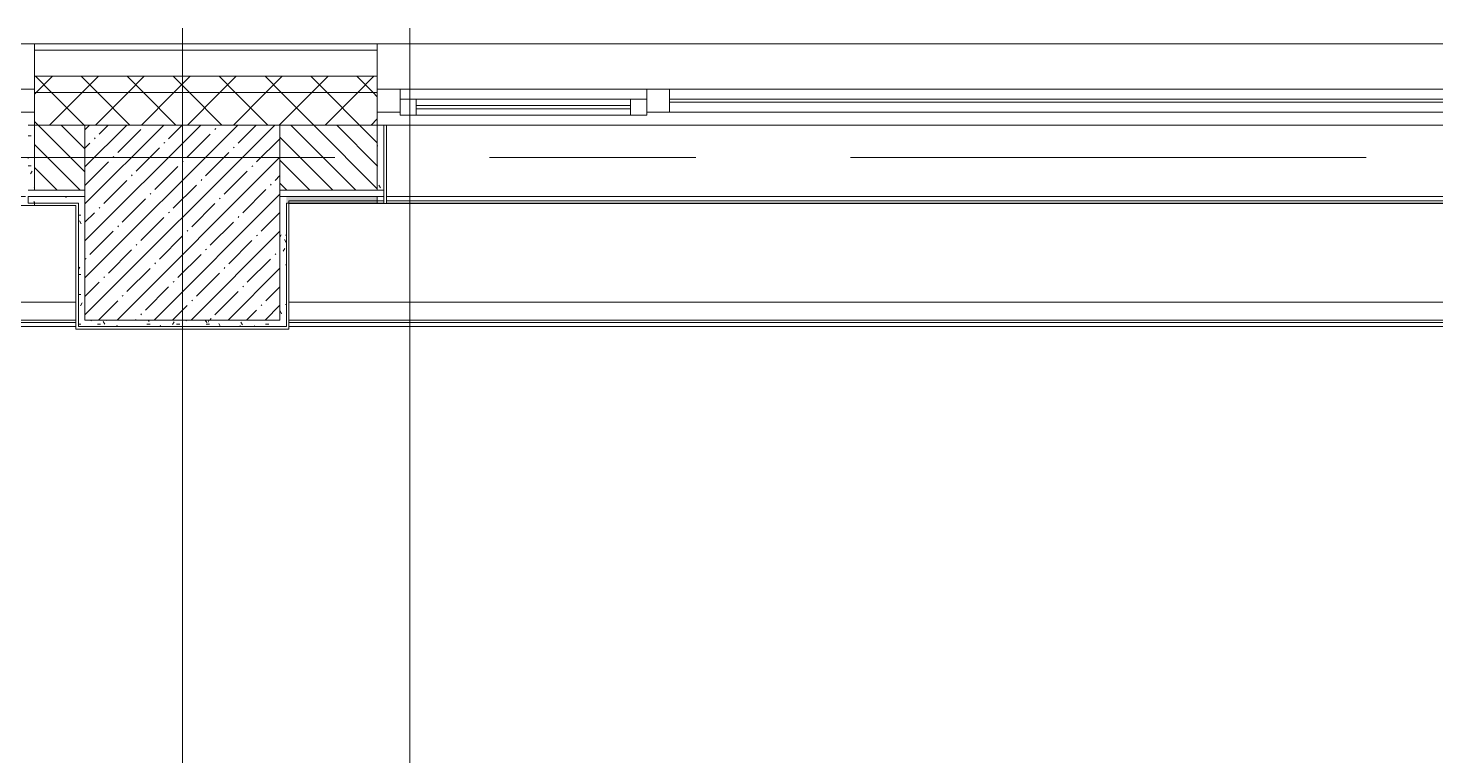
# Model space of a CAD drawing. Header units: millimetres. Extents: x 35881 to 234190, y -8553 to 29063.
# Drawn here: x 59985 to 64319, y 25159 to 27398 of the extents above; entities that cross this region are included whole.
import ezdxf

# ---------------------------------------------------------------- set-up
doc = ezdxf.new("R2010")
doc.units = ezdxf.units.MM
doc.linetypes.add('Осевая', pattern=[3175, 635, -476.25, 1587.5, -476.25])
for name, color, linetype, lineweight in [('A-GLAZ', 7, 'Continuous', 9), ('A-GLAZ-1', 7, 'Continuous', 13), ('A-WALL', 7, 'Continuous', 9), ('I-WALL', 7, 'Continuous', 9), ('S-COLS', 7, 'Continuous', 9), ('Оси', 7, 'Continuous', 9), ('Оси-2', 7, 'Осевая', 9)]:
    doc.layers.add(name, color=color, linetype=linetype, lineweight=lineweight)
doc.layers.add('A-WALL-1', color=7, linetype='Continuous', lineweight=9, true_color=0x3c3c3c)
doc.layers.add('A-WALL-FNSH-1', color=7, linetype='Continuous', lineweight=9, true_color=0x3c3c3c)
pattern_1 = [(45, (0, 0), (-70.71068, 70.71068), []), (135, (0, 0), (-70.71068, -70.71068), [])]
pattern_2 = [(0, (0, 0), (121.92, 30.48), [10.058, -81.382, 10.058, -81.382, -487.68]), (0, (0, 0), (121.92, 30.48), [-182.88, 10.058, -172.822, 10.058, -81.382, -213.36]), (0, (0, 0), (121.92, 30.48), [-457.2, 10.058, -50.902, 10.058, -142.342]), (120, (45.72, 15.24), (-87.356454, 90.345817), [10.058, -81.382, 10.058, -81.382, -487.68]), (120, (45.72, 15.24), (-87.356454, 90.345817), [-182.88, 10.058, -172.822, 10.058, -81.382, -213.36]), (120, (45.72, 15.24), (-87.356454, 90.345817), [-457.2, 10.058, -50.902, 10.058, -142.342]), (240, (60.96, 76.2), (-34.563546, -120.825817), [10.058, -81.382, 10.058, -81.382, -487.68]), (240, (60.96, 76.2), (-34.563546, -120.825817), [-182.88, 10.058, -172.822, 10.058, -81.382, -213.36]), (240, (60.96, 76.2), (-34.563546, -120.825817), [-457.2, 10.058, -50.902, 10.058, -142.342])]

# ---------------------------------------------------------------- blocks, each defined once
blk = doc.blocks.new('120_Окно_СКБ_2Ст - 120_Окно_СКБ_2Ст 2300х2400 _мал створка справа_-19949978-План размещения напольных электротехнических лючков и розеток 1 этажа в осях 12-23')
at = {"layer": 'A-GLAZ'}
for p, q in [((1150, -5), (-1150, -5)), ((-1150, -75), (-1080, -75)), ((-1030, -55), (200, -55)), ((200, -65), (-1030, -65)), ((250, -75), (320, -75)), ((370, -55), (1030, -55)), ((1030, -65), (370, -65)), ((1080, -75), (1150, -75))]:
    blk.add_line(p, q, dxfattribs=at)
at = {"layer": 'A-GLAZ-1'}
for p, q in [((-1150, -75), (-1150, -5)), ((-1150, -5), (-1080, -5)), ((-1080, -5), (-1080, -75)), ((250, -35), (-1080, -35)), ((-1080, -35), (-1080, -85)), ((-1030, -85), (-1030, -35)), ((200, -85), (200, -35)), ((250, -75), (250, -5)), ((250, -5), (320, -5)), ((250, -85), (250, -35)), ((320, -5), (320, -75)), ((1080, -35), (320, -35)), ((320, -35), (320, -85)), ((370, -85), (370, -35)), ((1030, -85), (1030, -35)), ((1080, -75), (1080, -5)), ((1080, -5), (1150, -5)), ((1080, -85), (1080, -35)), ((1150, -5), (1150, -75)), ((-1080, -75), (-1150, -75)), ((-1080, -85), (250, -85)), ((320, -75), (250, -75)), ((320, -85), (1080, -85)), ((1150, -75), (1080, -75))]:
    blk.add_line(p, q, dxfattribs=at)
blk = doc.blocks.new('120_Окно_СКБ_3Ст - 120_Окно_СКБ_3Ст_5100-21641134-План размещения напольных электротехнических лючков и розеток 1 этажа в осях 12-23')
at = {"layer": 'A-GLAZ'}
for p, q in [((2550, -5), (-2550, -5)), ((1650, -35), (-1650, -35)), ((-2550, -75), (-2480, -75)), ((-2430, -55), (-1770, -55)), ((-1770, -65), (-2430, -65)), ((-1720, -75), (1720, -75)), ((1650, -45), (-1650, -45))]:
    blk.add_line(p, q, dxfattribs=at)
at = {"layer": 'A-GLAZ-1'}
for p, q in [((-2550, -75), (-2550, -5)), ((-2550, -5), (-2480, -5)), ((-2480, -5), (-2480, -75)), ((-1720, -35), (-2480, -35)), ((-2480, -35), (-2480, -85)), ((-2430, -85), (-2430, -35)), ((-1770, -85), (-1770, -35)), ((-1720, -75), (-1720, -5)), ((-1720, -5), (-1650, -5)), ((-1720, -85), (-1720, -35)), ((-1650, -5), (-1650, -75)), ((-2480, -75), (-2550, -75)), ((-2480, -85), (-1720, -85)), ((-1650, -75), (-1720, -75))]:
    blk.add_line(p, q, dxfattribs=at)
blk = doc.blocks.new('Зашивка приборов отопления9 - Зашивка приборов отопления-33277916-План размещения напольных электротехнических лючков и розеток 1 этажа в осях 12-23')
at = {"layer": 'A-WALL'}
for p, q in [((53977, 26880), (51733, 26880)), ((51578, 26555), (54132, 26555)), ((54132, 26555), (51578, 26555)), ((51570, 26500), (51570, 26480)), ((51570, 26480), (54132, 26480))]:
    blk.add_line(p, q, dxfattribs=at)
blk = doc.blocks.new('Зашивка приборов отопления10 - Зашивка приборов отопления-33278020-План размещения напольных электротехнических лючков и розеток 1 этажа в осях 12-23')
at = {"layer": 'A-WALL'}
for p, q in [((51870, 26880), (51850, 26880)), ((56922, 26880), (51878, 26880)), ((51578, 26555), (56922, 26555)), ((56922, 26555), (51578, 26555)), ((51578, 26480), (56922, 26480))]:
    blk.add_line(p, q, dxfattribs=at)

msp = doc.modelspace()

# ---------------------------------------------------------------- hatches: boundary and pattern name
at = {"layer": 'A-WALL'}
h = msp.add_hatch(dxfattribs=at)
h.set_pattern_fill('FP_17', color=256, style=0, pattern_type=2)
h.set_pattern_definition(pattern_1)
h.paths.add_polyline_path([(84490.7, 27200), (84490.7, 27250), (80350, 27250), (80350, 27200)])
h.paths.add_polyline_path([(77250, 27200), (77250, 27250), (76350, 27250), (76350, 27200)])
h.paths.add_polyline_path([(74250, 27200), (74250, 27250), (72910, 27250), (72910, 27200), (73176.6, 27200)])
h.paths.add_polyline_path([(70810, 27200), (70810, 27250), (68210, 27250), (68210, 27200)])
h.paths.add_polyline_path([(67110, 27200), (67110, 27250), (66160, 27250), (66160, 27200)])
h.paths.add_polyline_path([(61060, 27200), (61060, 27250), (60005, 27250), (60005, 27200)])
h.paths.add_polyline_path([(57705, 27200), (57705, 27250), (56860, 27250), (56860, 27200)])
h.paths.add_polyline_path([(53860, 27200), (54760, 27200), (54760, 27250), (53860, 27250)])
h.paths.add_polyline_path([(51760, 27200), (51760, 27250), (50860, 27250), (50860, 27200)])
h.paths.add_polyline_path([(48760, 27200), (48760, 27250), (47660, 27250), (47660, 27200)])
h.paths.add_polyline_path([(44560, 27200), (44560, 27250), (42160, 27250), (42160, 27200), (44081, 27200)])
h = msp.add_hatch(dxfattribs=at)
h.set_pattern_fill('FP_17', color=256, style=0, pattern_type=2)
h.set_pattern_definition(pattern_1)
h.paths.add_polyline_path([(84490.7, 27100), (84490.7, 27200), (80350, 27200), (80350, 27100), (80650, 27100)])
h.paths.add_polyline_path([(77250, 27100), (77250, 27200), (76350, 27200), (76350, 27100), (76750, 27100)])
h.paths.add_polyline_path([(74250, 27100), (74250, 27200), (72910, 27200), (72910, 27100), (74040, 27100)])
h.paths.add_polyline_path([(70810, 27100), (70810, 27200), (68210, 27200), (68210, 27100), (70310, 27100)])
h.paths.add_polyline_path([(66760, 27100), (67110, 27100), (67110, 27200), (66160, 27200), (66160, 27100)])
h.paths.add_polyline_path([(61060, 27100), (61060, 27200), (60005, 27200), (60005, 27100), (60760, 27100)])
h.paths.add_polyline_path([(57705, 27100), (57705, 27200), (56860, 27200), (56860, 27100)])
h.paths.add_polyline_path([(54760, 27100), (54760, 27200), (53860, 27200), (53860, 27100), (54160, 27100)])
h.paths.add_polyline_path([(51760, 27100), (51760, 27200), (50860, 27200), (50860, 27100)])
h.paths.add_polyline_path([(48760, 27100), (48760, 27200), (47660, 27200), (47660, 27100), (48160, 27100)])
h.paths.add_polyline_path([(44560, 27100), (44560, 27200), (42160, 27200), (42160, 27100), (44081, 27100)])
h = msp.add_hatch(dxfattribs=at)
h.set_pattern_fill('FP_21', color=256, style=0, pattern_type=2)
h.set_pattern_definition([(135, (0, 0), (-35.35534, -35.35534), [])])
h.paths.add_polyline_path([(80450.5, 26900), (80650, 26900), (80650, 27100), (80350, 27100), (80350, 26900)])
h.paths.add_polyline_path([(76750, 26900), (76750, 27100), (76350, 27100), (76350, 26900)])
h.paths.add_polyline_path([(73540, 26900), (73540, 27100), (72910, 27100), (72910, 26900), (73176.6, 26900)])
h.paths.add_polyline_path([(74040, 26900), (74250, 26900), (74250, 27100), (74040, 27100), (74040, 27013.1)])
h.paths.add_polyline_path([(70267, 26900), (70310, 26900), (70310, 27100), (68206, 27100), (68206, 26900), (69539.7, 26900)])
h.paths.add_polyline_path([(67060, 26900), (67060, 27100), (66760, 27100), (66760, 26900)])
h.paths.add_polyline_path([(61060, 26900), (61060, 27100), (60760, 27100), (60760, 26900), (60811, 26900)])
h.paths.add_polyline_path([(60160, 26900), (60160, 27100), (60005, 27100), (60005, 26900), (60083.6, 26900)])
h.paths.add_polyline_path([(57550, 26900), (57705, 26900), (57705, 27100), (56860, 27100), (56860, 26900), (57537.7, 26900)])
h.paths.add_polyline_path([(53900.7, 26900), (54160, 26900), (54160, 27100), (53860, 27100), (53860, 26900)])
h.paths.add_polyline_path([(51354.9, 26900), (51760, 26900), (51760, 27100), (50860, 27100), (50860, 26900), (50991.2, 26900)])
h.paths.add_polyline_path([(47717.9, 26900), (48160, 26900), (48160, 27100), (47660, 27100), (47660, 26900)])
h.paths.add_polyline_path([(44560, 26900), (44560, 27100), (42760, 27100), (42760, 26900), (44081, 26900)])
at = {"layer": 'I-WALL'}
h = msp.add_hatch(dxfattribs=at)
h.set_pattern_fill('FP_58', color=256, style=0, pattern_type=2)
h.set_pattern_definition(pattern_2)
h.paths.add_polyline_path([(60005, 26900), (60005, 27100), (59985, 27100), (59985, 26900)])
h = msp.add_hatch(dxfattribs=at)
h.set_pattern_fill('FP_58', color=256, style=0, pattern_type=2)
h.set_pattern_definition(pattern_2)
h.paths.add_polyline_path([(61080, 26900), (61080, 27100), (61060, 27100), (61060, 26900)])
h = msp.add_hatch(dxfattribs=at)
h.set_pattern_fill('FP_58', color=256, style=0, pattern_type=2)
h.set_pattern_definition(pattern_2)
h.paths.add_polyline_path([(60160, 26860), (60160, 26880), (59985, 26880), (59985, 26860), (60140, 26860)])
h.paths.add_polyline_path([(57725, 26860), (57725, 26880), (57550, 26880), (57550, 26860), (57578, 26860)])
h = msp.add_hatch(dxfattribs=at)
h.set_pattern_fill('FP_58', color=256, style=0, pattern_type=2)
h.set_pattern_definition(pattern_2)
h.paths.add_polyline_path([(60780, 26500), (60780, 26880), (60760, 26880), (60760, 26500)])
h = msp.add_hatch(dxfattribs=at)
h.set_pattern_fill('FP_58', color=256, style=0, pattern_type=2)
h.set_pattern_definition(pattern_2)
h.paths.add_polyline_path([(66160, 26860), (66160, 26880), (66140, 26880), (66140, 26860)])
h.paths.add_polyline_path([(60780, 26860), (61060, 26860), (61060, 26880), (60780, 26880)])
h = msp.add_hatch(dxfattribs=at)
h.set_pattern_fill('FP_58', color=256, style=0, pattern_type=2)
h.set_pattern_definition(pattern_2)
h.paths.add_polyline_path([(60140, 26480), (60160, 26480), (60160, 26860), (60140, 26860), (60140, 26852)])
h = msp.add_hatch(dxfattribs=at)
h.set_pattern_fill('FP_58', color=256, style=0, pattern_type=2)
h.set_pattern_definition(pattern_2)
h.paths.add_polyline_path([(60780, 26480), (60780, 26500), (60160, 26500), (60160, 26480)])
at = {"layer": 'S-COLS'}
h = msp.add_hatch(dxfattribs=at)
h.set_pattern_fill('FP_1', color=256, style=0, pattern_type=2)
h.set_pattern_definition([(45, (0, 0), (-57.02463, 57.02463), []), (45, (57.025, 0), (-57.02463, 57.02463), [100.806, -20.161, 3.353, -16.808])])
h.paths.add_polyline_path([(60160, 26500), (60760, 26500), (60760, 27100), (60160, 27100), (60160, 26900)])

# ---------------------------------------------------------------- linework, layer by layer
at = {"layer": 'A-WALL'}
for p, q in [((57705, 27350), (60005, 27350)), ((61060, 27350), (66160, 27350)), ((61060, 27330), (60005, 27330)), ((61060, 27250), (60005, 27250)), ((61060, 27200), (60005, 27200)), ((59985, 27100), (61060, 27100)), ((60160, 27100), (60005, 27100)), ((60160, 26900), (60160, 27100)), ((61060, 27100), (60760, 27100)), ((60760, 27100), (60760, 26900)), ((66132, 27100), (61088, 27100)), ((60140, 26480), (60140, 26860)), ((60780, 26860), (60780, 26500)), ((60780, 26500), (60780, 26500))]:
    msp.add_line(p, q, dxfattribs=at)
at = {"layer": 'A-WALL-1'}
for p, q in [((60005, 27330), (60005, 26900)), ((61060, 27100), (61060, 27330)), ((61060, 26900), (61060, 27100)), ((61080, 27100), (61060, 27100)), ((61060, 27100), (61060, 26900)), ((59985, 26900), (60005, 26900)), ((60160, 26880), (59985, 26880)), ((59985, 26880), (59985, 26860)), ((60005, 26900), (60160, 26900)), ((60160, 26500), (60160, 26880)), ((60760, 26900), (61060, 26900)), ((60760, 26880), (60760, 26500)), ((61060, 26880), (60760, 26880)), ((61060, 26900), (61080, 26900)), ((61060, 26867), (61060, 26880)), ((59985, 26860), (60005, 26860)), ((60780, 26860), (61060, 26860)), ((60760, 26500), (60160, 26500)), ((60140, 26480), (60780, 26480))]:
    msp.add_line(p, q, dxfattribs=at)
at = {"layer": 'A-WALL-FNSH-1'}
for p, q in [((61060, 27350), (60005, 27350)), ((60005, 27350), (60005, 27330)), ((61060, 27330), (61060, 27350)), ((61088, 27100), (61080, 27100)), ((61080, 27100), (61080, 26859)), ((61088, 26859), (61088, 27100)), ((60140, 26860), (60005, 26860)), ((60005, 26860), (60005, 26852)), ((60005, 26852), (60132, 26852)), ((60132, 26852), (60132, 26472)), ((61060, 26867), (60788, 26867)), ((60788, 26867), (60788, 26860)), ((60788, 26472), (60788, 26859)), ((60788, 26859), (61060, 26859)), ((61060, 26859), (61060, 26867)), ((61080, 26859), (61088, 26859)), ((60780, 26500), (60780, 26480)), ((60132, 26472), (60788, 26472))]:
    msp.add_line(p, q, dxfattribs=at)
at = {"layer": 'I-WALL'}
for p, q in [((61088, 27100), (66132, 27100)), ((61080, 26880), (61060, 26880)), ((66132, 26880), (61088, 26880)), ((60005, 26852), (57705, 26852)), ((61060, 26867), (61080, 26867)), ((61080, 26860), (61060, 26860)), ((61080, 26859), (61060, 26859)), ((61088, 26867), (66132, 26867)), ((66132, 26860), (61088, 26860)), ((66132, 26859), (61088, 26859)), ((60132, 26492), (57558, 26492)), ((57578, 26500), (60132, 26500)), ((60788, 26500), (66132, 26500)), ((66132, 26492), (60788, 26492))]:
    msp.add_line(p, q, dxfattribs=at)
at = {"layer": 'S-COLS'}
for p, q in [((60760, 27100), (60160, 27100)), ((60160, 27100), (60160, 26900)), ((60760, 26900), (60760, 27100)), ((60160, 26900), (60160, 26500)), ((60760, 26500), (60760, 26900)), ((60160, 26500), (60760, 26500))]:
    msp.add_line(p, q, dxfattribs=at)
at = {"layer": 'Оси'}
for p, q in [((60460, 24898.1), (60460, 27398.1)), ((61160, 24898.1), (61160, 27398.1))]:
    msp.add_line(p, q, dxfattribs=at)
at = {"layer": 'Оси-2'}
msp.add_line((39180.8, 27000), (82200, 27000), dxfattribs=at)

# ---------------------------------------------------------------- block references
at = {"layer": 'A-GLAZ'}
for name, p in [('120_Окно_СКБ_2Ст - 120_Окно_СКБ_2Ст 2300х2400 _мал створка справа_-19949978-План размещения напольных электротехнических лючков и розеток 1 этажа в осях 12-23', (58855, 27215)), ('120_Окно_СКБ_3Ст - 120_Окно_СКБ_3Ст_5100-21641134-План размещения напольных электротехнических лючков и розеток 1 этажа в осях 12-23', (63610, 27215))]:
    msp.add_blockref(name, p, dxfattribs=at)
at = {"layer": 'A-WALL'}
for name, p in [('Зашивка приборов отопления9 - Зашивка приборов отопления-33277916-План размещения напольных электротехнических лючков и розеток 1 этажа в осях 12-23', (6000, 0)), ('Зашивка приборов отопления10 - Зашивка приборов отопления-33278020-План размещения напольных электротехнических лючков и розеток 1 этажа в осях 12-23', (9210, 0))]:
    msp.add_blockref(name, p, dxfattribs=at)

doc.saveas('drawing.dxf')
